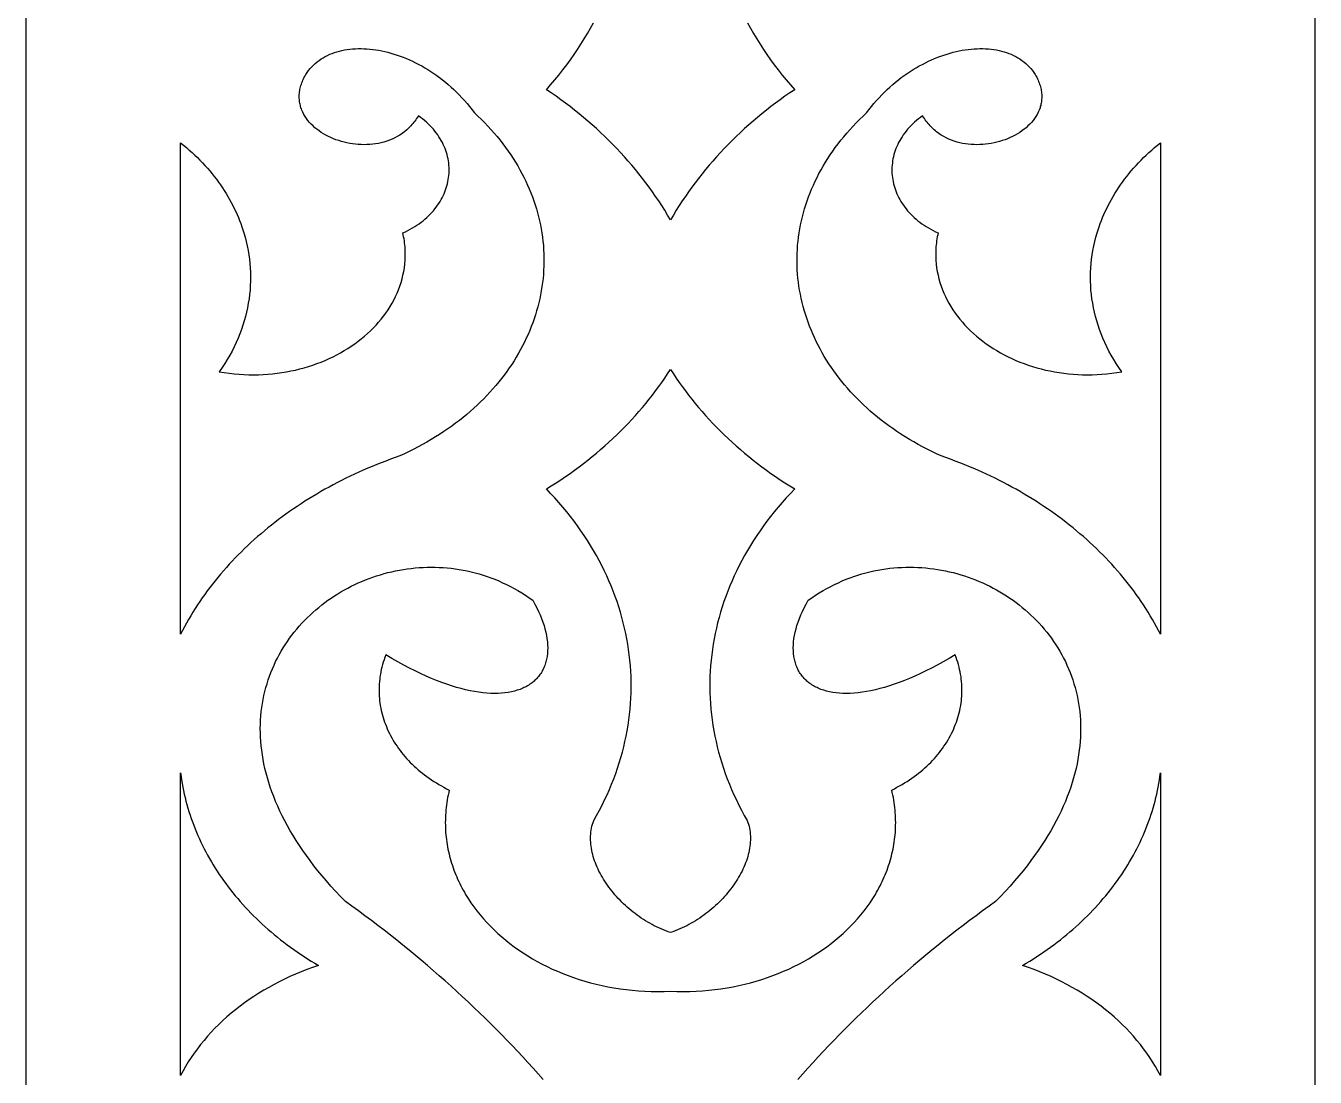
# Model space of a CAD drawing. Extents: x 2404 to 3052, y -2673 to -933.
# Drawn here: x 2801.7 to 3051.7, y -1988.5 to -1784.7 of the extents above; entities that cross this region are included whole.
import ezdxf

# ---------------------------------------------------------------- set-up
doc = ezdxf.new("R2010")
doc.units = 0
doc.layers.add('LAYER_1', color=18, linetype='CONTINUOUS')

msp = doc.modelspace()

# ---------------------------------------------------------------- linework, layer by layer
at = {"layer": 'LAYER_1'}
for points in [[(2801.7, -2653.09), (3051.7, -2653.09), (3051.7, -953.09), (2801.7, -953.09)], [(2855.99, -1794.1), (2856.26, -1793.7), (2856.54, -1793.32), (2856.83, -1792.95), (2857.14, -1792.6), (2857.47, -1792.26), (2857.82, -1791.95), (2858.18, -1791.65), (2858.55, -1791.36), (2858.94, -1791.09), (2859.34, -1790.84), (2859.75, -1790.61), (2860.18, -1790.39), (2860.62, -1790.19), (2861.07, -1790.01), (2861.54, -1789.84), (2862.01, -1789.69), (2862.49, -1789.56), (2862.99, -1789.44), (2863.49, -1789.34), (2864.01, -1789.26), (2864.53, -1789.19), (2865.06, -1789.14), (2865.59, -1789.1), (2866.14, -1789.08), (2866.69, -1789.08), (2867.25, -1789.1), (2867.81, -1789.13), (2868.38, -1789.17), (2868.96, -1789.24), (2869.54, -1789.32), (2870.12, -1789.41), (2870.71, -1789.53), (2871.3, -1789.65), (2871.89, -1789.8), (2872.48, -1789.96), (2873.08, -1790.14), (2873.68, -1790.33), (2874.28, -1790.54), (2874.88, -1790.76), (2875.48, -1791), (2876.08, -1791.26), (2876.67, -1791.53), (2877.27, -1791.82), (2877.87, -1792.13), (2878.46, -1792.45), (2879.05, -1792.79), (2879.63, -1793.14), (2880.22, -1793.51), (2880.8, -1793.89), (2881.37, -1794.29), (2881.94, -1794.71), (2882.5, -1795.14), (2883.06, -1795.59), (2883.61, -1796.05), (2884.16, -1796.53), (2884.7, -1797.03), (2885.23, -1797.54), (2885.75, -1798.06), (2886.26, -1798.61), (2886.77, -1799.16), (2887.26, -1799.74), (2887.75, -1800.33), (2888.22, -1800.93), (2888.68, -1801.55), (2889.37, -1802.18), (2890.03, -1802.83), (2890.68, -1803.48), (2891.31, -1804.13), (2891.92, -1804.8), (2892.51, -1805.47), (2893.09, -1806.15), (2893.65, -1806.84), (2894.19, -1807.53), (2894.72, -1808.23), (2895.22, -1808.94), (2895.71, -1809.65), (2896.18, -1810.37), (2896.64, -1811.09), (2897.07, -1811.82), (2897.49, -1812.55), (2897.89, -1813.29), (2898.27, -1814.03), (2898.64, -1814.78), (2898.99, -1815.53), (2899.32, -1816.29), (2899.63, -1817.05), (2899.92, -1817.81), (2900.19, -1818.58), (2900.45, -1819.35), (2900.69, -1820.12), (2900.91, -1820.9), (2901.12, -1821.68), (2901.3, -1822.46), (2901.47, -1823.25), (2901.62, -1824.03), (2901.75, -1824.82), (2901.87, -1825.63), (2901.96, -1826.43), (2902.04, -1827.24), (2902.1, -1828.04), (2902.14, -1828.85), (2902.16, -1829.65), (2902.16, -1830.45), (2902.14, -1831.25), (2902.1, -1832.05), (2902.05, -1832.85), (2901.98, -1833.65), (2901.89, -1834.44), (2901.78, -1835.23), (2901.65, -1836.02), (2901.5, -1836.81), (2901.34, -1837.59), (2901.16, -1838.37), (2900.96, -1839.15), (2900.74, -1839.92), (2900.51, -1840.69), (2900.26, -1841.46), (2899.99, -1842.22), (2899.7, -1842.98), (2899.4, -1843.73), (2899.08, -1844.48), (2898.74, -1845.23), (2898.38, -1845.96), (2898.01, -1846.7), (2897.62, -1847.43), (2897.22, -1848.15), (2896.8, -1848.87), (2896.36, -1849.58), (2895.9, -1850.29), (2895.43, -1850.99), (2894.95, -1851.68), (2894.44, -1852.36), (2893.92, -1853.04), (2893.39, -1853.71), (2892.84, -1854.38), (2892.27, -1855.04), (2891.69, -1855.69), (2891.09, -1856.33), (2890.48, -1856.96), (2889.85, -1857.59), (2889.2, -1858.2), (2888.55, -1858.81), (2887.87, -1859.41), (2887.18, -1860), (2886.48, -1860.58), (2885.76, -1861.15), (2885.02, -1861.72), (2884.28, -1862.27), (2883.51, -1862.81), (2882.74, -1863.34), (2881.94, -1863.86), (2881.14, -1864.37), (2880.32, -1864.87), (2879.48, -1865.36), (2878.64, -1865.84), (2877.77, -1866.31), (2876.9, -1866.76), (2876.01, -1867.21), (2875.1, -1867.64), (2874.19, -1868.06), (2873.28, -1868.37), (2872.38, -1868.7), (2871.49, -1869.03), (2870.61, -1869.37), (2869.73, -1869.72), (2868.85, -1870.08), (2867.99, -1870.44), (2867.13, -1870.81), (2866.27, -1871.19), (2865.43, -1871.58), (2864.59, -1871.98), (2863.75, -1872.38), (2862.93, -1872.8), (2862.11, -1873.22), (2861.3, -1873.64), (2860.49, -1874.08), (2859.69, -1874.52), (2858.9, -1874.97), (2858.12, -1875.43), (2857.34, -1875.89), (2856.57, -1876.36), (2855.81, -1876.84), (2855.06, -1877.33), (2854.31, -1877.82), (2853.58, -1878.32), (2852.85, -1878.83), (2852.13, -1879.34), (2851.41, -1879.86), (2850.71, -1880.39), (2850.01, -1880.92), (2849.32, -1881.46), (2848.64, -1882.01), (2847.97, -1882.57), (2847.3, -1883.12), (2846.65, -1883.69), (2846, -1884.26), (2845.36, -1884.84), (2844.73, -1885.43), (2844.11, -1886.02), (2843.5, -1886.62), (2842.9, -1887.22), (2842.3, -1887.83), (2841.72, -1888.44), (2841.14, -1889.06), (2840.58, -1889.69), (2840.02, -1890.32), (2839.47, -1890.96), (2838.94, -1891.6), (2838.41, -1892.25), (2837.89, -1892.91), (2837.38, -1893.57), (2836.88, -1894.23), (2836.4, -1894.9), (2835.92, -1895.58), (2835.45, -1896.26), (2834.99, -1896.94), (2834.54, -1897.63), (2834.1, -1898.33), (2833.68, -1899.03), (2833.26, -1899.73), (2832.85, -1900.44), (2832.46, -1901.16), (2832.07, -1901.88), (2831.7, -1902.6), (2831.7, -1824.82), (2831.7, -1807.32), (2832.27, -1807.79), (2832.84, -1808.26), (2833.39, -1808.74), (2833.93, -1809.23), (2834.45, -1809.72), (2834.97, -1810.22), (2835.47, -1810.73), (2835.96, -1811.24), (2836.44, -1811.75), (2836.9, -1812.27), (2837.36, -1812.8), (2837.8, -1813.33), (2838.22, -1813.87), (2838.64, -1814.41), (2839.04, -1814.96), (2839.44, -1815.51), (2839.81, -1816.06), (2840.18, -1816.62), (2840.53, -1817.18), (2840.88, -1817.75), (2841.2, -1818.32), (2841.52, -1818.9), (2841.82, -1819.48), (2842.11, -1820.06), (2842.39, -1820.64), (2842.66, -1821.23), (2842.91, -1821.82), (2843.15, -1822.42), (2843.38, -1823.01), (2843.59, -1823.61), (2843.79, -1824.22), (2843.98, -1824.82), (2844.22, -1825.66), (2844.44, -1826.5), (2844.63, -1827.34), (2844.79, -1828.19), (2844.93, -1829.04), (2845.05, -1829.89), (2845.14, -1830.74), (2845.21, -1831.6), (2845.25, -1832.45), (2845.27, -1833.31), (2845.26, -1834.17), (2845.23, -1835.03), (2845.17, -1835.89), (2845.08, -1836.75), (2844.98, -1837.6), (2844.84, -1838.46), (2844.68, -1839.31), (2844.5, -1840.17), (2844.29, -1841.02), (2844.05, -1841.87), (2843.79, -1842.71), (2843.5, -1843.56), (2843.19, -1844.39), (2842.85, -1845.23), (2842.49, -1846.06), (2842.09, -1846.89), (2841.68, -1847.71), (2841.23, -1848.52), (2840.77, -1849.33), (2840.27, -1850.13), (2839.75, -1850.93), (2839.2, -1851.72), (2840.16, -1851.88), (2841.13, -1852.02), (2842.08, -1852.13), (2843.04, -1852.21), (2843.99, -1852.27), (2844.93, -1852.3), (2845.87, -1852.32), (2846.8, -1852.3), (2847.72, -1852.27), (2848.64, -1852.21), (2849.55, -1852.13), (2850.46, -1852.02), (2851.35, -1851.9), (2852.24, -1851.75), (2853.11, -1851.58), (2853.98, -1851.39), (2854.83, -1851.18), (2855.68, -1850.96), (2856.51, -1850.71), (2857.34, -1850.44), (2858.15, -1850.15), (2858.94, -1849.84), (2859.73, -1849.52), (2860.5, -1849.18), (2861.26, -1848.82), (2862, -1848.44), (2862.72, -1848.05), (2863.44, -1847.63), (2864.13, -1847.21), (2864.81, -1846.76), (2865.47, -1846.31), (2866.12, -1845.83), (2866.75, -1845.35), (2867.36, -1844.84), (2867.95, -1844.33), (2868.52, -1843.8), (2869.07, -1843.25), (2869.6, -1842.7), (2870.11, -1842.13), (2870.6, -1841.54), (2871.07, -1840.95), (2871.52, -1840.35), (2871.94, -1839.73), (2872.34, -1839.1), (2872.72, -1838.46), (2873.07, -1837.82), (2873.4, -1837.16), (2873.7, -1836.49), (2873.98, -1835.82), (2874.24, -1835.13), (2874.46, -1834.44), (2874.66, -1833.74), (2874.83, -1833.03), (2874.98, -1832.31), (2875.1, -1831.59), (2875.19, -1830.86), (2875.25, -1830.12), (2875.26, -1829.75), (2875.27, -1829.38), (2875.28, -1829.01), (2875.27, -1828.63), (2875.26, -1828.26), (2875.24, -1827.88), (2875.22, -1827.5), (2875.18, -1827.12), (2875.14, -1826.74), (2875.09, -1826.36), (2875.03, -1825.98), (2874.96, -1825.59), (2874.89, -1825.21), (2874.81, -1824.82), (2875.3, -1824.59), (2875.77, -1824.36), (2876.23, -1824.11), (2876.68, -1823.85), (2877.11, -1823.59), (2877.54, -1823.31), (2877.94, -1823.03), (2878.34, -1822.74), (2878.72, -1822.44), (2879.09, -1822.14), (2879.44, -1821.82), (2879.78, -1821.5), (2880.11, -1821.18), (2880.42, -1820.84), (2880.72, -1820.51), (2881, -1820.16), (2881.28, -1819.81), (2881.53, -1819.46), (2881.78, -1819.09), (2882.01, -1818.73), (2882.22, -1818.36), (2882.43, -1817.99), (2882.61, -1817.61), (2882.79, -1817.23), (2882.95, -1816.84), (2883.09, -1816.45), (2883.22, -1816.06), (2883.34, -1815.67), (2883.44, -1815.27), (2883.53, -1814.87), (2883.61, -1814.48), (2883.67, -1814.07), (2883.71, -1813.67), (2883.75, -1813.27), (2883.76, -1812.87), (2883.77, -1812.46), (2883.75, -1812.06), (2883.73, -1811.65), (2883.69, -1811.25), (2883.63, -1810.85), (2883.56, -1810.44), (2883.47, -1810.04), (2883.37, -1809.64), (2883.26, -1809.25), (2883.13, -1808.85), (2882.99, -1808.46), (2882.83, -1808.07), (2882.65, -1807.68), (2882.46, -1807.3), (2882.26, -1806.92), (2882.04, -1806.54), (2881.81, -1806.17), (2881.56, -1805.8), (2881.29, -1805.44), (2881.01, -1805.08), (2880.72, -1804.72), (2880.41, -1804.37), (2880.08, -1804.03), (2879.74, -1803.69), (2879.38, -1803.36), (2879.01, -1803.04), (2878.63, -1802.72), (2878.22, -1802.41), (2877.81, -1802.11), (2877.65, -1802.37), (2877.48, -1802.63), (2877.31, -1802.89), (2877.13, -1803.13), (2876.95, -1803.37), (2876.76, -1803.6), (2876.57, -1803.82), (2876.38, -1804.04), (2876.18, -1804.25), (2875.97, -1804.46), (2875.76, -1804.65), (2875.55, -1804.84), (2875.11, -1805.21), (2874.66, -1805.54), (2874.19, -1805.85), (2873.71, -1806.14), (2873.22, -1806.4), (2872.71, -1806.63), (2872.2, -1806.84), (2871.68, -1807.03), (2871.14, -1807.19), (2870.61, -1807.33), (2870.06, -1807.45), (2869.51, -1807.55), (2868.96, -1807.62), (2868.4, -1807.67), (2867.84, -1807.7), (2867.28, -1807.71), (2866.72, -1807.7), (2866.16, -1807.67), (2865.61, -1807.62), (2865.05, -1807.55), (2864.5, -1807.46), (2863.96, -1807.35), (2863.42, -1807.22), (2862.88, -1807.08), (2862.36, -1806.92), (2861.84, -1806.74), (2861.34, -1806.54), (2860.84, -1806.33), (2860.36, -1806.1), (2859.89, -1805.86), (2859.43, -1805.6), (2858.99, -1805.32), (2858.56, -1805.03), (2858.15, -1804.73), (2857.76, -1804.41), (2857.39, -1804.08), (2857.04, -1803.74), (2856.71, -1803.38), (2856.4, -1803.01), (2856.11, -1802.63), (2855.85, -1802.23), (2855.61, -1801.83), (2855.4, -1801.41), (2855.21, -1800.99), (2855.13, -1800.77), (2855.05, -1800.55), (2854.99, -1800.33), (2854.93, -1800.1), (2854.87, -1799.88), (2854.83, -1799.65), (2854.79, -1799.41), (2854.76, -1799.18), (2854.74, -1798.94), (2854.72, -1798.71), (2854.72, -1798.47), (2854.72, -1798.22), (2854.73, -1797.98), (2854.75, -1797.73), (2854.78, -1797.49), (2854.81, -1797.23), (2854.86, -1796.98), (2854.92, -1796.73), (2854.98, -1796.47), (2855.05, -1796.22), (2855.14, -1795.96), (2855.23, -1795.7), (2855.33, -1795.43), (2855.44, -1795.17), (2855.57, -1794.91), (2855.7, -1794.64), (2855.84, -1794.37)], [(2964.71, -1801.55), (2965.17, -1800.93), (2965.64, -1800.33), (2966.13, -1799.74), (2966.62, -1799.16), (2967.13, -1798.61), (2967.64, -1798.06), (2968.16, -1797.54), (2968.69, -1797.03), (2969.23, -1796.53), (2969.78, -1796.05), (2970.33, -1795.59), (2970.89, -1795.14), (2971.45, -1794.71), (2972.02, -1794.29), (2972.59, -1793.89), (2973.17, -1793.51), (2973.76, -1793.14), (2974.34, -1792.79), (2974.93, -1792.45), (2975.53, -1792.13), (2976.12, -1791.82), (2976.72, -1791.53), (2977.32, -1791.26), (2977.91, -1791), (2978.51, -1790.76), (2979.11, -1790.54), (2979.71, -1790.33), (2980.31, -1790.14), (2980.91, -1789.96), (2981.5, -1789.8), (2982.09, -1789.65), (2982.68, -1789.53), (2983.27, -1789.41), (2983.85, -1789.32), (2984.43, -1789.24), (2985.01, -1789.17), (2985.58, -1789.13), (2986.14, -1789.1), (2986.7, -1789.08), (2987.25, -1789.08), (2987.8, -1789.1), (2988.33, -1789.14), (2988.86, -1789.19), (2989.38, -1789.26), (2989.9, -1789.34), (2990.4, -1789.44), (2990.9, -1789.56), (2991.38, -1789.69), (2991.85, -1789.84), (2992.32, -1790.01), (2992.77, -1790.19), (2993.21, -1790.39), (2993.64, -1790.61), (2994.05, -1790.84), (2994.45, -1791.09), (2994.84, -1791.36), (2995.21, -1791.65), (2995.57, -1791.95), (2995.92, -1792.26), (2996.25, -1792.6), (2996.56, -1792.95), (2996.86, -1793.32), (2997.13, -1793.7), (2997.4, -1794.1), (2997.55, -1794.37), (2997.69, -1794.64), (2997.82, -1794.91), (2997.95, -1795.17), (2998.06, -1795.43), (2998.16, -1795.7), (2998.25, -1795.96), (2998.34, -1796.22), (2998.41, -1796.47), (2998.48, -1796.73), (2998.53, -1796.98), (2998.58, -1797.23), (2998.61, -1797.49), (2998.64, -1797.73), (2998.66, -1797.98), (2998.67, -1798.22), (2998.67, -1798.47), (2998.67, -1798.71), (2998.65, -1798.94), (2998.63, -1799.18), (2998.6, -1799.41), (2998.56, -1799.65), (2998.52, -1799.88), (2998.47, -1800.1), (2998.4, -1800.33), (2998.34, -1800.55), (2998.18, -1800.99), (2997.99, -1801.41), (2997.78, -1801.83), (2997.54, -1802.23), (2997.28, -1802.63), (2996.99, -1803.01), (2996.68, -1803.38), (2996.35, -1803.74), (2996, -1804.08), (2995.63, -1804.41), (2995.24, -1804.73), (2994.83, -1805.03), (2994.4, -1805.32), (2993.96, -1805.6), (2993.5, -1805.86), (2993.03, -1806.1), (2992.55, -1806.33), (2992.05, -1806.54), (2991.55, -1806.74), (2991.03, -1806.92), (2990.51, -1807.08), (2989.97, -1807.22), (2989.43, -1807.35), (2988.89, -1807.46), (2988.34, -1807.55), (2987.78, -1807.62), (2987.23, -1807.67), (2986.67, -1807.7), (2986.11, -1807.71), (2985.55, -1807.7), (2984.99, -1807.67), (2984.43, -1807.62), (2983.88, -1807.55), (2983.33, -1807.45), (2982.78, -1807.33), (2982.25, -1807.19), (2981.72, -1807.03), (2981.19, -1806.84), (2980.68, -1806.63), (2980.17, -1806.4), (2979.68, -1806.14), (2979.2, -1805.85), (2978.73, -1805.54), (2978.28, -1805.21), (2978.06, -1805.03), (2977.84, -1804.84), (2977.63, -1804.65), (2977.42, -1804.46), (2977.21, -1804.25), (2977.01, -1804.04), (2976.82, -1803.82), (2976.63, -1803.6), (2976.44, -1803.37), (2976.26, -1803.13), (2976.08, -1802.89), (2975.91, -1802.63), (2975.74, -1802.37), (2975.58, -1802.11), (2975.17, -1802.41), (2974.76, -1802.72), (2974.38, -1803.04), (2974.01, -1803.36), (2973.65, -1803.69), (2973.31, -1804.03), (2972.98, -1804.37), (2972.67, -1804.72), (2972.38, -1805.08), (2972.1, -1805.44), (2971.83, -1805.8), (2971.59, -1806.17), (2971.35, -1806.54), (2971.13, -1806.92), (2970.93, -1807.3), (2970.74, -1807.68), (2970.56, -1808.07), (2970.41, -1808.46), (2970.26, -1808.85), (2970.13, -1809.25), (2970.02, -1809.64), (2969.92, -1810.04), (2969.83, -1810.44), (2969.76, -1810.85), (2969.71, -1811.25), (2969.66, -1811.65), (2969.64, -1812.06), (2969.63, -1812.46), (2969.63, -1812.87), (2969.64, -1813.27), (2969.68, -1813.67), (2969.72, -1814.07), (2969.78, -1814.48), (2969.86, -1814.87), (2969.95, -1815.27), (2970.05, -1815.67), (2970.17, -1816.06), (2970.3, -1816.45), (2970.44, -1816.84), (2970.6, -1817.23), (2970.78, -1817.61), (2970.96, -1817.99), (2971.17, -1818.36), (2971.38, -1818.73), (2971.61, -1819.09), (2971.86, -1819.46), (2972.11, -1819.81), (2972.39, -1820.16), (2972.67, -1820.51), (2972.97, -1820.84), (2973.28, -1821.18), (2973.61, -1821.5), (2973.95, -1821.82), (2974.3, -1822.14), (2974.67, -1822.44), (2975.05, -1822.74), (2975.45, -1823.03), (2975.85, -1823.31), (2976.28, -1823.59), (2976.71, -1823.85), (2977.16, -1824.11), (2977.62, -1824.36), (2978.09, -1824.59), (2978.58, -1824.82), (2978.5, -1825.21), (2978.43, -1825.59), (2978.36, -1825.98), (2978.3, -1826.36), (2978.25, -1826.74), (2978.21, -1827.12), (2978.17, -1827.5), (2978.15, -1827.88), (2978.13, -1828.26), (2978.12, -1828.63), (2978.11, -1829.01), (2978.12, -1829.38), (2978.15, -1830.12), (2978.2, -1830.86), (2978.29, -1831.59), (2978.41, -1832.31), (2978.56, -1833.03), (2978.73, -1833.74), (2978.93, -1834.44), (2979.16, -1835.13), (2979.41, -1835.82), (2979.69, -1836.49), (2979.99, -1837.16), (2980.32, -1837.82), (2980.67, -1838.46), (2981.05, -1839.1), (2981.45, -1839.73), (2981.87, -1840.35), (2982.32, -1840.95), (2982.79, -1841.54), (2983.28, -1842.13), (2983.79, -1842.7), (2984.32, -1843.25), (2984.87, -1843.8), (2985.44, -1844.33), (2986.03, -1844.84), (2986.64, -1845.35), (2987.27, -1845.83), (2987.92, -1846.31), (2988.58, -1846.76), (2989.26, -1847.21), (2989.95, -1847.63), (2990.67, -1848.05), (2991.39, -1848.44), (2992.14, -1848.82), (2992.89, -1849.18), (2993.66, -1849.52), (2994.45, -1849.84), (2995.24, -1850.15), (2996.05, -1850.44), (2996.88, -1850.71), (2997.71, -1850.96), (2998.56, -1851.18), (2999.41, -1851.39), (3000.28, -1851.58), (3001.15, -1851.75), (3002.04, -1851.9), (3002.93, -1852.02), (3003.84, -1852.13), (3004.75, -1852.21), (3005.67, -1852.27), (3006.59, -1852.3), (3007.52, -1852.32), (3008.46, -1852.3), (3009.4, -1852.27), (3010.35, -1852.21), (3011.31, -1852.13), (3012.26, -1852.02), (3013.23, -1851.88), (3014.19, -1851.72), (3013.64, -1850.93), (3013.12, -1850.13), (3012.62, -1849.33), (3012.16, -1848.52), (3011.71, -1847.71), (3011.3, -1846.89), (3010.9, -1846.06), (3010.54, -1845.23), (3010.2, -1844.39), (3009.89, -1843.56), (3009.6, -1842.71), (3009.34, -1841.87), (3009.1, -1841.02), (3008.89, -1840.17), (3008.71, -1839.31), (3008.55, -1838.46), (3008.41, -1837.6), (3008.31, -1836.75), (3008.22, -1835.89), (3008.16, -1835.03), (3008.13, -1834.17), (3008.12, -1833.31), (3008.14, -1832.45), (3008.18, -1831.6), (3008.25, -1830.74), (3008.34, -1829.89), (3008.46, -1829.04), (3008.6, -1828.19), (3008.76, -1827.34), (3008.95, -1826.5), (3009.17, -1825.66), (3009.41, -1824.82), (3009.6, -1824.22), (3009.8, -1823.61), (3010.01, -1823.01), (3010.24, -1822.42), (3010.48, -1821.82), (3010.73, -1821.23), (3011, -1820.64), (3011.28, -1820.06), (3011.57, -1819.48), (3011.87, -1818.9), (3012.19, -1818.32), (3012.52, -1817.75), (3012.86, -1817.18), (3013.21, -1816.62), (3013.58, -1816.06), (3013.96, -1815.51), (3014.35, -1814.96), (3014.75, -1814.41), (3015.17, -1813.87), (3015.59, -1813.33), (3016.04, -1812.8), (3016.49, -1812.27), (3016.95, -1811.75), (3017.43, -1811.24), (3017.92, -1810.73), (3018.42, -1810.22), (3018.94, -1809.72), (3019.46, -1809.23), (3020, -1808.74), (3020.55, -1808.26), (3021.12, -1807.79), (3021.69, -1807.32), (3021.69, -1824.82), (3021.69, -1902.6), (3021.32, -1901.88), (3020.93, -1901.16), (3020.54, -1900.44), (3020.13, -1899.73), (3019.71, -1899.03), (3019.29, -1898.33), (3018.85, -1897.63), (3018.4, -1896.94), (3017.94, -1896.26), (3017.47, -1895.58), (3017, -1894.9), (3016.51, -1894.23), (3016.01, -1893.57), (3015.5, -1892.91), (3014.98, -1892.25), (3014.45, -1891.6), (3013.92, -1890.96), (3013.37, -1890.32), (3012.81, -1889.69), (3012.25, -1889.06), (3011.67, -1888.44), (3011.09, -1887.83), (3010.49, -1887.22), (3009.89, -1886.62), (3009.28, -1886.02), (3008.66, -1885.43), (3008.03, -1884.84), (3007.39, -1884.26), (3006.75, -1883.69), (3006.09, -1883.12), (3005.43, -1882.57), (3004.75, -1882.01), (3004.07, -1881.46), (3003.38, -1880.92), (3002.68, -1880.39), (3001.98, -1879.86), (3001.27, -1879.34), (3000.54, -1878.83), (2999.81, -1878.32), (2999.08, -1877.82), (2998.33, -1877.33), (2997.58, -1876.84), (2996.82, -1876.36), (2996.05, -1875.89), (2995.27, -1875.43), (2994.49, -1874.97), (2993.7, -1874.52), (2992.9, -1874.08), (2992.09, -1873.64), (2991.28, -1873.22), (2990.46, -1872.8), (2989.64, -1872.38), (2988.8, -1871.98), (2987.96, -1871.58), (2987.12, -1871.19), (2986.26, -1870.81), (2985.4, -1870.44), (2984.54, -1870.08), (2983.66, -1869.72), (2982.78, -1869.37), (2981.9, -1869.03), (2981.01, -1868.7), (2980.11, -1868.37), (2979.2, -1868.06), (2978.28, -1867.63), (2977.36, -1867.2), (2976.46, -1866.75), (2975.58, -1866.29), (2974.71, -1865.82), (2973.85, -1865.34), (2973.01, -1864.84), (2972.19, -1864.34), (2971.38, -1863.82), (2970.58, -1863.29), (2969.8, -1862.76), (2969.03, -1862.21), (2968.28, -1861.66), (2967.54, -1861.09), (2966.82, -1860.51), (2966.12, -1859.93), (2965.43, -1859.34), (2964.75, -1858.73), (2964.09, -1858.12), (2963.45, -1857.5), (2962.82, -1856.87), (2962.21, -1856.24), (2961.61, -1855.59), (2961.03, -1854.94), (2960.46, -1854.28), (2959.91, -1853.61), (2959.38, -1852.94), (2958.86, -1852.26), (2958.36, -1851.57), (2957.88, -1850.88), (2957.41, -1850.18), (2956.96, -1849.47), (2956.52, -1848.76), (2956.11, -1848.04), (2955.7, -1847.31), (2955.32, -1846.59), (2954.95, -1845.85), (2954.6, -1845.11), (2954.26, -1844.37), (2953.95, -1843.62), (2953.65, -1842.87), (2953.36, -1842.11), (2953.1, -1841.35), (2952.85, -1840.58), (2952.62, -1839.82), (2952.41, -1839.05), (2952.21, -1838.27), (2952.03, -1837.49), (2951.87, -1836.71), (2951.73, -1835.93), (2951.6, -1835.15), (2951.5, -1834.36), (2951.41, -1833.57), (2951.34, -1832.78), (2951.28, -1831.99), (2951.25, -1831.19), (2951.23, -1830.4), (2951.23, -1829.6), (2951.26, -1828.81), (2951.29, -1828.01), (2951.35, -1827.21), (2951.43, -1826.42), (2951.52, -1825.62), (2951.64, -1824.82), (2951.77, -1824.04), (2951.92, -1823.25), (2952.08, -1822.47), (2952.27, -1821.69), (2952.47, -1820.92), (2952.69, -1820.14), (2952.93, -1819.37), (2953.18, -1818.6), (2953.46, -1817.83), (2953.75, -1817.07), (2954.06, -1816.31), (2954.39, -1815.56), (2954.73, -1814.81), (2955.1, -1814.06), (2955.48, -1813.32), (2955.88, -1812.58), (2956.3, -1811.84), (2956.73, -1811.12), (2957.19, -1810.39), (2957.66, -1809.67), (2958.15, -1808.96), (2958.65, -1808.26), (2959.18, -1807.55), (2959.72, -1806.86), (2960.28, -1806.17), (2960.86, -1805.49), (2961.46, -1804.81), (2962.07, -1804.15), (2962.7, -1803.49), (2963.35, -1802.83), (2964.02, -1802.19)], [(2926.7, -1851.26), (2927.25, -1852.11), (2927.81, -1852.95), (2928.39, -1853.79), (2928.98, -1854.61), (2929.59, -1855.44), (2930.21, -1856.25), (2930.84, -1857.06), (2931.49, -1857.86), (2932.15, -1858.65), (2932.82, -1859.43), (2933.5, -1860.21), (2934.2, -1860.98), (2934.91, -1861.73), (2935.63, -1862.49), (2936.37, -1863.23), (2937.12, -1863.96), (2937.88, -1864.69), (2938.65, -1865.4), (2939.44, -1866.11), (2940.24, -1866.81), (2941.05, -1867.5), (2941.87, -1868.18), (2942.71, -1868.85), (2943.55, -1869.51), (2944.41, -1870.16), (2945.28, -1870.81), (2946.17, -1871.44), (2947.06, -1872.06), (2947.97, -1872.67), (2948.89, -1873.27), (2949.82, -1873.86), (2950.77, -1874.44), (2949.93, -1875.31), (2949.12, -1876.19), (2948.34, -1877.07), (2947.57, -1877.97), (2946.82, -1878.87), (2946.1, -1879.78), (2945.39, -1880.7), (2944.71, -1881.62), (2944.05, -1882.56), (2943.41, -1883.5), (2942.79, -1884.45), (2942.19, -1885.4), (2941.62, -1886.36), (2941.07, -1887.33), (2940.53, -1888.3), (2940.02, -1889.28), (2939.53, -1890.27), (2939.07, -1891.26), (2938.62, -1892.25), (2938.2, -1893.26), (2937.8, -1894.26), (2937.42, -1895.27), (2937.06, -1896.29), (2936.72, -1897.3), (2936.41, -1898.33), (2936.12, -1899.35), (2935.84, -1900.38), (2935.6, -1901.41), (2935.37, -1902.45), (2935.16, -1903.49), (2934.98, -1904.53), (2934.82, -1905.57), (2934.68, -1906.62), (2934.57, -1907.66), (2934.47, -1908.71), (2934.4, -1909.76), (2934.35, -1910.81), (2934.33, -1911.86), (2934.32, -1912.91), (2934.34, -1913.96), (2934.38, -1915.02), (2934.44, -1916.07), (2934.53, -1917.12), (2934.64, -1918.17), (2934.77, -1919.22), (2934.92, -1920.27), (2935.1, -1921.32), (2935.3, -1922.37), (2935.52, -1923.41), (2935.76, -1924.46), (2936.03, -1925.5), (2936.32, -1926.54), (2936.63, -1927.57), (2936.96, -1928.6), (2937.32, -1929.63), (2937.7, -1930.66), (2938.11, -1931.69), (2938.53, -1932.7), (2938.98, -1933.72), (2939.46, -1934.73), (2939.95, -1935.74), (2940.47, -1936.74), (2941.01, -1937.74), (2941.58, -1938.73), (2941.71, -1939.09), (2941.82, -1939.46), (2941.92, -1939.84), (2942.01, -1940.21), (2942.07, -1940.59), (2942.13, -1940.97), (2942.16, -1941.36), (2942.19, -1941.75), (2942.2, -1942.14), (2942.19, -1942.53), (2942.17, -1942.93), (2942.14, -1943.32), (2942.09, -1943.72), (2942.03, -1944.12), (2941.96, -1944.52), (2941.88, -1944.93), (2941.78, -1945.33), (2941.67, -1945.73), (2941.54, -1946.13), (2941.41, -1946.54), (2941.26, -1946.94), (2941.1, -1947.34), (2940.93, -1947.74), (2940.75, -1948.14), (2940.56, -1948.54), (2940.35, -1948.93), (2940.14, -1949.33), (2939.91, -1949.72), (2939.68, -1950.11), (2939.43, -1950.5), (2939.18, -1950.88), (2938.92, -1951.27), (2938.64, -1951.65), (2938.36, -1952.02), (2938.07, -1952.39), (2937.77, -1952.76), (2937.46, -1953.12), (2937.14, -1953.48), (2936.82, -1953.83), (2936.49, -1954.18), (2936.14, -1954.53), (2935.8, -1954.87), (2935.44, -1955.2), (2935.08, -1955.53), (2934.71, -1955.85), (2934.34, -1956.16), (2933.95, -1956.47), (2933.57, -1956.77), (2933.17, -1957.06), (2932.77, -1957.35), (2932.37, -1957.63), (2931.96, -1957.9), (2931.54, -1958.16), (2931.12, -1958.41), (2930.7, -1958.66), (2930.27, -1958.9), (2929.83, -1959.12), (2929.4, -1959.34), (2928.95, -1959.55), (2928.51, -1959.75), (2928.06, -1959.94), (2927.61, -1960.12), (2927.15, -1960.29), (2926.7, -1960.44), (2926.24, -1960.29), (2925.78, -1960.12), (2925.33, -1959.94), (2924.88, -1959.75), (2924.44, -1959.55), (2924, -1959.34), (2923.56, -1959.12), (2923.12, -1958.9), (2922.69, -1958.66), (2922.27, -1958.41), (2921.85, -1958.16), (2921.43, -1957.9), (2921.02, -1957.63), (2920.62, -1957.35), (2920.22, -1957.06), (2919.82, -1956.77), (2919.44, -1956.47), (2919.05, -1956.16), (2918.68, -1955.85), (2918.31, -1955.53), (2917.95, -1955.2), (2917.59, -1954.87), (2917.25, -1954.53), (2916.91, -1954.18), (2916.57, -1953.83), (2916.25, -1953.48), (2915.93, -1953.12), (2915.62, -1952.76), (2915.32, -1952.39), (2915.03, -1952.02), (2914.75, -1951.65), (2914.48, -1951.27), (2914.21, -1950.88), (2913.96, -1950.5), (2913.71, -1950.11), (2913.48, -1949.72), (2913.25, -1949.33), (2913.04, -1948.93), (2912.83, -1948.54), (2912.64, -1948.14), (2912.46, -1947.74), (2912.29, -1947.34), (2912.13, -1946.94), (2911.98, -1946.54), (2911.85, -1946.13), (2911.72, -1945.73), (2911.61, -1945.33), (2911.51, -1944.93), (2911.43, -1944.52), (2911.36, -1944.12), (2911.3, -1943.72), (2911.25, -1943.32), (2911.22, -1942.93), (2911.2, -1942.53), (2911.19, -1942.14), (2911.2, -1941.75), (2911.23, -1941.36), (2911.26, -1940.97), (2911.32, -1940.59), (2911.38, -1940.21), (2911.47, -1939.84), (2911.57, -1939.46), (2911.68, -1939.09), (2911.81, -1938.73), (2912.38, -1937.74), (2912.92, -1936.74), (2913.44, -1935.74), (2913.93, -1934.73), (2914.41, -1933.72), (2914.86, -1932.7), (2915.28, -1931.69), (2915.69, -1930.66), (2916.07, -1929.63), (2916.43, -1928.6), (2916.76, -1927.57), (2917.07, -1926.54), (2917.36, -1925.5), (2917.63, -1924.46), (2917.87, -1923.41), (2918.09, -1922.37), (2918.29, -1921.32), (2918.47, -1920.27), (2918.62, -1919.22), (2918.75, -1918.17), (2918.86, -1917.12), (2918.95, -1916.07), (2919.01, -1915.02), (2919.05, -1913.96), (2919.07, -1912.91), (2919.06, -1911.86), (2919.04, -1910.81), (2918.99, -1909.76), (2918.92, -1908.71), (2918.82, -1907.66), (2918.71, -1906.62), (2918.57, -1905.57), (2918.41, -1904.53), (2918.23, -1903.49), (2918.02, -1902.45), (2917.79, -1901.41), (2917.55, -1900.38), (2917.28, -1899.35), (2916.98, -1898.33), (2916.67, -1897.3), (2916.33, -1896.29), (2915.97, -1895.27), (2915.59, -1894.26), (2915.19, -1893.26), (2914.77, -1892.25), (2914.32, -1891.26), (2913.86, -1890.27), (2913.37, -1889.28), (2912.86, -1888.3), (2912.32, -1887.33), (2911.77, -1886.36), (2911.2, -1885.4), (2910.6, -1884.45), (2909.98, -1883.5), (2909.34, -1882.56), (2908.68, -1881.62), (2908, -1880.7), (2907.29, -1879.78), (2906.57, -1878.87), (2905.82, -1877.97), (2905.06, -1877.07), (2904.27, -1876.19), (2903.46, -1875.31), (2902.63, -1874.44), (2903.57, -1873.86), (2904.5, -1873.27), (2905.42, -1872.67), (2906.33, -1872.06), (2907.22, -1871.44), (2908.11, -1870.81), (2908.98, -1870.16), (2909.84, -1869.51), (2910.68, -1868.85), (2911.52, -1868.18), (2912.34, -1867.5), (2913.15, -1866.81), (2913.95, -1866.11), (2914.74, -1865.4), (2915.51, -1864.69), (2916.27, -1863.96), (2917.02, -1863.23), (2917.76, -1862.49), (2918.48, -1861.73), (2919.19, -1860.98), (2919.89, -1860.21), (2920.57, -1859.43), (2921.24, -1858.65), (2921.9, -1857.86), (2922.55, -1857.06), (2923.18, -1856.25), (2923.8, -1855.44), (2924.41, -1854.61), (2925, -1853.79), (2925.58, -1852.95), (2926.14, -1852.11)], [(2831.7, -1929.47), (2831.79, -1930.17), (2831.89, -1930.86), (2832.01, -1931.55), (2832.13, -1932.24), (2832.27, -1932.93), (2832.42, -1933.61), (2832.58, -1934.29), (2832.75, -1934.97), (2832.93, -1935.65), (2833.13, -1936.33), (2833.33, -1937), (2833.54, -1937.67), (2833.77, -1938.33), (2834.01, -1939), (2834.25, -1939.66), (2834.51, -1940.32), (2834.78, -1940.97), (2835.06, -1941.62), (2835.35, -1942.27), (2835.65, -1942.92), (2835.96, -1943.56), (2836.28, -1944.2), (2836.61, -1944.83), (2836.95, -1945.46), (2837.31, -1946.09), (2837.67, -1946.71), (2838.04, -1947.33), (2838.42, -1947.95), (2838.82, -1948.56), (2839.22, -1949.17), (2839.63, -1949.77), (2840.05, -1950.37), (2840.48, -1950.97), (2840.92, -1951.56), (2841.38, -1952.14), (2841.84, -1952.72), (2842.31, -1953.3), (2842.79, -1953.87), (2843.28, -1954.44), (2843.77, -1955), (2844.28, -1955.56), (2844.8, -1956.11), (2845.33, -1956.66), (2845.86, -1957.2), (2846.41, -1957.74), (2846.96, -1958.27), (2847.53, -1958.79), (2848.1, -1959.31), (2848.68, -1959.83), (2849.27, -1960.34), (2849.87, -1960.84), (2850.48, -1961.34), (2851.09, -1961.83), (2851.72, -1962.32), (2852.35, -1962.8), (2852.99, -1963.27), (2853.64, -1963.74), (2854.3, -1964.2), (2854.97, -1964.65), (2855.65, -1965.1), (2856.33, -1965.54), (2857.02, -1965.98), (2857.72, -1966.41), (2858.43, -1966.83), (2857.3, -1967.22), (2856.18, -1967.63), (2855.08, -1968.06), (2853.99, -1968.51), (2852.92, -1968.99), (2851.87, -1969.48), (2850.84, -1969.99), (2849.82, -1970.52), (2848.82, -1971.07), (2847.84, -1971.64), (2846.88, -1972.22), (2845.93, -1972.82), (2845.01, -1973.45), (2844.11, -1974.08), (2843.23, -1974.74), (2842.36, -1975.41), (2841.52, -1976.1), (2840.7, -1976.8), (2839.91, -1977.52), (2839.13, -1978.26), (2838.38, -1979.01), (2837.65, -1979.78), (2836.94, -1980.55), (2836.26, -1981.35), (2835.6, -1982.16), (2834.97, -1982.98), (2834.36, -1983.81), (2833.77, -1984.66), (2833.21, -1985.51), (2832.68, -1986.39), (2832.18, -1987.27), (2831.7, -1988.16)], [(3021.69, -1988.16), (3021.21, -1987.27), (3020.71, -1986.39), (3020.18, -1985.51), (3019.62, -1984.66), (3019.03, -1983.81), (3018.42, -1982.98), (3017.79, -1982.16), (3017.13, -1981.35), (3016.45, -1980.55), (3015.74, -1979.78), (3015.01, -1979.01), (3014.26, -1978.26), (3013.48, -1977.52), (3012.69, -1976.8), (3011.87, -1976.1), (3011.03, -1975.41), (3010.17, -1974.74), (3009.28, -1974.08), (3008.38, -1973.45), (3007.46, -1972.82), (3006.51, -1972.22), (3005.55, -1971.64), (3004.57, -1971.07), (3003.57, -1970.52), (3002.55, -1969.99), (3001.52, -1969.48), (3000.47, -1968.99), (2999.4, -1968.51), (2998.31, -1968.06), (2997.21, -1967.63), (2996.09, -1967.22), (2994.96, -1966.83), (2995.67, -1966.41), (2996.37, -1965.98), (2997.06, -1965.54), (2997.74, -1965.1), (2998.42, -1964.65), (2999.09, -1964.2), (2999.75, -1963.74), (3000.4, -1963.27), (3001.04, -1962.8), (3001.67, -1962.32), (3002.3, -1961.83), (3002.92, -1961.34), (3003.52, -1960.84), (3004.12, -1960.34), (3004.71, -1959.83), (3005.29, -1959.31), (3005.87, -1958.79), (3006.43, -1958.27), (3006.98, -1957.74), (3007.53, -1957.2), (3008.06, -1956.66), (3008.59, -1956.11), (3009.11, -1955.56), (3009.62, -1955), (3010.11, -1954.44), (3010.6, -1953.87), (3011.08, -1953.3), (3011.55, -1952.72), (3012.01, -1952.14), (3012.47, -1951.56), (3012.91, -1950.97), (3013.34, -1950.37), (3013.76, -1949.77), (3014.17, -1949.17), (3014.58, -1948.56), (3014.97, -1947.95), (3015.35, -1947.33), (3015.72, -1946.71), (3016.08, -1946.09), (3016.44, -1945.46), (3016.78, -1944.83), (3017.11, -1944.2), (3017.43, -1943.56), (3017.74, -1942.92), (3018.04, -1942.27), (3018.33, -1941.62), (3018.61, -1940.97), (3018.88, -1940.32), (3019.14, -1939.66), (3019.38, -1939), (3019.62, -1938.33), (3019.85, -1937.67), (3020.06, -1937), (3020.26, -1936.33), (3020.46, -1935.65), (3020.64, -1934.97), (3020.81, -1934.29), (3020.97, -1933.61), (3021.12, -1932.93), (3021.26, -1932.24), (3021.38, -1931.55), (3021.5, -1930.86), (3021.6, -1930.17), (3021.69, -1929.47)]]:
    msp.add_lwpolyline(points, close=True, dxfattribs=at)
for points in [[(2941.62, -1784.1), (2942.19, -1785.14), (2942.79, -1786.18), (2943.41, -1787.21), (2944.05, -1788.23), (2944.71, -1789.25), (2945.39, -1790.25), (2946.1, -1791.25), (2946.82, -1792.24), (2947.57, -1793.22), (2948.34, -1794.2), (2949.12, -1795.16), (2949.93, -1796.11), (2950.77, -1797.05), (2949.82, -1797.68), (2948.89, -1798.33), (2947.97, -1798.98), (2947.06, -1799.65), (2946.17, -1800.32), (2945.28, -1801.01), (2944.41, -1801.71), (2943.55, -1802.42), (2942.71, -1803.13), (2941.87, -1803.86), (2941.05, -1804.6), (2940.24, -1805.35), (2939.44, -1806.11), (2938.65, -1806.88), (2937.88, -1807.66), (2937.12, -1808.45), (2936.37, -1809.25), (2935.63, -1810.05), (2934.91, -1810.87), (2934.2, -1811.7), (2933.5, -1812.53), (2932.82, -1813.37), (2932.15, -1814.23), (2931.49, -1815.09), (2930.84, -1815.96), (2930.21, -1816.83), (2929.59, -1817.72), (2928.98, -1818.61), (2928.39, -1819.51), (2927.81, -1820.42), (2927.25, -1821.34), (2926.7, -1822.26), (2926.14, -1821.34), (2925.58, -1820.42), (2925, -1819.51), (2924.41, -1818.61), (2923.8, -1817.72), (2923.18, -1816.83), (2922.55, -1815.96), (2921.9, -1815.09), (2921.24, -1814.23), (2920.57, -1813.37), (2919.89, -1812.53), (2919.19, -1811.7), (2918.48, -1810.87), (2917.76, -1810.05), (2917.02, -1809.25), (2916.27, -1808.45), (2915.51, -1807.66), (2914.74, -1806.88), (2913.95, -1806.11), (2913.15, -1805.35), (2912.34, -1804.6), (2911.52, -1803.86), (2910.68, -1803.13), (2909.84, -1802.42), (2908.98, -1801.71), (2908.11, -1801.01), (2907.22, -1800.32), (2906.33, -1799.65), (2905.42, -1798.98), (2904.5, -1798.33), (2903.57, -1797.68), (2902.63, -1797.05), (2903.46, -1796.11), (2904.27, -1795.16), (2905.06, -1794.2), (2905.82, -1793.22), (2906.57, -1792.24), (2907.29, -1791.25), (2908, -1790.25), (2908.68, -1789.25), (2909.34, -1788.23), (2909.98, -1787.21), (2910.6, -1786.18), (2911.2, -1785.14), (2911.77, -1784.1)], [(2902.01, -1988.95), (2901.03, -1987.84), (2900.05, -1986.73), (2899.05, -1985.64), (2898.05, -1984.54), (2897.03, -1983.45), (2896.01, -1982.37), (2894.98, -1981.29), (2893.93, -1980.22), (2892.88, -1979.15), (2891.82, -1978.09), (2890.75, -1977.04), (2889.67, -1975.99), (2888.58, -1974.95), (2887.49, -1973.91), (2886.38, -1972.88), (2885.26, -1971.85), (2884.14, -1970.83), (2883, -1969.81), (2881.86, -1968.81), (2880.71, -1967.8), (2879.55, -1966.81), (2878.38, -1965.82), (2877.2, -1964.83), (2876.02, -1963.85), (2874.82, -1962.88), (2873.62, -1961.92), (2872.4, -1960.96), (2871.18, -1960.01), (2869.95, -1959.06), (2868.71, -1958.12), (2867.46, -1957.18), (2866.21, -1956.26), (2864.94, -1955.34), (2863.67, -1954.42), (2862.7, -1953.43), (2861.76, -1952.43), (2860.86, -1951.44), (2859.99, -1950.45), (2859.15, -1949.46), (2858.34, -1948.47), (2857.56, -1947.49), (2856.81, -1946.51), (2856.09, -1945.53), (2855.41, -1944.56), (2854.75, -1943.59), (2854.12, -1942.62), (2853.53, -1941.66), (2852.96, -1940.7), (2852.42, -1939.74), (2851.91, -1938.79), (2851.42, -1937.84), (2850.97, -1936.9), (2850.54, -1935.96), (2850.14, -1935.03), (2849.77, -1934.1), (2849.42, -1933.18), (2849.1, -1932.26), (2848.8, -1931.35), (2848.53, -1930.44), (2848.29, -1929.54), (2848.07, -1928.64), (2847.88, -1927.75), (2847.71, -1926.87), (2847.56, -1925.99), (2847.44, -1925.12), (2847.34, -1924.26), (2847.27, -1923.4), (2847.21, -1922.55), (2847.18, -1921.71), (2847.17, -1920.87), (2847.19, -1920.04), (2847.22, -1919.22), (2847.28, -1918.41), (2847.36, -1917.61), (2847.46, -1916.81), (2847.58, -1916.02), (2847.72, -1915.24), (2847.87, -1914.47), (2848.05, -1913.7), (2848.25, -1912.95), (2848.47, -1912.2), (2848.7, -1911.47), (2848.95, -1910.74), (2849.22, -1910.02), (2849.51, -1909.31), (2849.82, -1908.61), (2850.14, -1907.93), (2850.48, -1907.25), (2850.84, -1906.58), (2851.21, -1905.92), (2851.6, -1905.28), (2852, -1904.64), (2852.42, -1904.01), (2852.85, -1903.4), (2853.3, -1902.8), (2853.76, -1902.2), (2854.23, -1901.62), (2854.72, -1901.05), (2855.22, -1900.5), (2855.74, -1899.95), (2856.27, -1899.42), (2856.8, -1898.9), (2857.36, -1898.39), (2857.92, -1897.89), (2858.49, -1897.41), (2859.08, -1896.94), (2859.68, -1896.48), (2860.28, -1896.04), (2860.9, -1895.61), (2861.53, -1895.19), (2862.17, -1894.79), (2862.81, -1894.4), (2863.47, -1894.03), (2864.13, -1893.66), (2864.8, -1893.32), (2865.48, -1892.98), (2866.17, -1892.67), (2866.86, -1892.36), (2867.56, -1892.08), (2868.27, -1891.8), (2868.99, -1891.54), (2869.71, -1891.3), (2870.44, -1891.08), (2871.17, -1890.86), (2871.91, -1890.67), (2872.65, -1890.49), (2873.39, -1890.33), (2874.15, -1890.18), (2874.9, -1890.05), (2875.66, -1889.94), (2876.42, -1889.84), (2877.19, -1889.76), (2877.95, -1889.7), (2878.72, -1889.65), (2879.5, -1889.62), (2880.27, -1889.61), (2881.05, -1889.62), (2881.82, -1889.65), (2882.6, -1889.69), (2883.38, -1889.75), (2884.16, -1889.83), (2884.93, -1889.93), (2885.71, -1890.05), (2886.49, -1890.18), (2887.26, -1890.34), (2888.04, -1890.51), (2888.81, -1890.71), (2889.58, -1890.92), (2890.35, -1891.15), (2891.12, -1891.41), (2891.88, -1891.68), (2892.64, -1891.97), (2893.4, -1892.28), (2894.15, -1892.62), (2894.9, -1892.97), (2895.65, -1893.34), (2896.38, -1893.74), (2897.12, -1894.16), (2897.85, -1894.59), (2898.57, -1895.05), (2899.29, -1895.53), (2900, -1896.04), (2900.4, -1896.76), (2900.77, -1897.48), (2901.11, -1898.18), (2901.42, -1898.88), (2901.7, -1899.57), (2901.95, -1900.25), (2902.17, -1900.92), (2902.36, -1901.57), (2902.52, -1902.22), (2902.65, -1902.85), (2902.75, -1903.47), (2902.82, -1904.08), (2902.87, -1904.68), (2902.89, -1905.26), (2902.87, -1905.83), (2902.83, -1906.38), (2902.77, -1906.92), (2902.67, -1907.44), (2902.61, -1907.69), (2902.55, -1907.95), (2902.48, -1908.19), (2902.4, -1908.43), (2902.31, -1908.67), (2902.22, -1908.91), (2902.12, -1909.14), (2902.02, -1909.36), (2901.91, -1909.58), (2901.79, -1909.8), (2901.66, -1910.01), (2901.53, -1910.22), (2901.39, -1910.42), (2901.25, -1910.62), (2901.09, -1910.81), (2900.94, -1911), (2900.77, -1911.18), (2900.6, -1911.36), (2900.42, -1911.53), (2900.24, -1911.7), (2900.05, -1911.86), (2899.85, -1912.02), (2899.65, -1912.17), (2899.44, -1912.32), (2899.22, -1912.46), (2899, -1912.6), (2898.77, -1912.73), (2898.53, -1912.85), (2898.29, -1912.97), (2898.05, -1913.09), (2897.79, -1913.2), (2897.53, -1913.3), (2897.27, -1913.39), (2896.99, -1913.48), (2896.43, -1913.65), (2895.85, -1913.79), (2895.24, -1913.9), (2894.6, -1913.99), (2893.94, -1914.05), (2893.26, -1914.09), (2892.56, -1914.1), (2891.83, -1914.08), (2891.08, -1914.03), (2890.3, -1913.96), (2889.51, -1913.86), (2888.69, -1913.73), (2887.85, -1913.57), (2886.98, -1913.38), (2886.1, -1913.16), (2885.19, -1912.91), (2884.26, -1912.63), (2883.31, -1912.31), (2882.34, -1911.97), (2881.35, -1911.59), (2880.34, -1911.18), (2879.3, -1910.73), (2878.25, -1910.25), (2877.18, -1909.74), (2876.08, -1909.19), (2874.97, -1908.6), (2873.84, -1907.98), (2872.68, -1907.33), (2871.51, -1906.63), (2871.33, -1907.1), (2871.17, -1907.57), (2871.01, -1908.03), (2870.87, -1908.5), (2870.75, -1908.97), (2870.63, -1909.44), (2870.53, -1909.91), (2870.45, -1910.38), (2870.37, -1910.85), (2870.31, -1911.33), (2870.26, -1911.8), (2870.22, -1912.27), (2870.19, -1912.74), (2870.18, -1913.21), (2870.18, -1913.68), (2870.19, -1914.14), (2870.22, -1914.61), (2870.25, -1915.08), (2870.3, -1915.54), (2870.36, -1916), (2870.43, -1916.46), (2870.51, -1916.92), (2870.61, -1917.38), (2870.72, -1917.84), (2870.83, -1918.29), (2870.96, -1918.74), (2871.11, -1919.19), (2871.26, -1919.64), (2871.42, -1920.08), (2871.6, -1920.52), (2871.79, -1920.96), (2871.98, -1921.4), (2872.19, -1921.83), (2872.41, -1922.26), (2872.64, -1922.68), (2872.89, -1923.1), (2873.14, -1923.52), (2873.4, -1923.93), (2873.68, -1924.34), (2873.96, -1924.75), (2874.26, -1925.15), (2874.56, -1925.54), (2874.88, -1925.93), (2875.21, -1926.32), (2875.54, -1926.7), (2875.89, -1927.08), (2876.25, -1927.45), (2876.62, -1927.81), (2876.99, -1928.17), (2877.38, -1928.53), (2877.78, -1928.88), (2878.18, -1929.22), (2878.6, -1929.56), (2879.03, -1929.89), (2879.46, -1930.21), (2879.91, -1930.53), (2880.37, -1930.84), (2880.83, -1931.14), (2881.31, -1931.44), (2881.79, -1931.73), (2882.28, -1932.01), (2882.78, -1932.29), (2883.29, -1932.56), (2883.81, -1932.82), (2883.7, -1933.31), (2883.59, -1933.8), (2883.49, -1934.29), (2883.41, -1934.77), (2883.33, -1935.26), (2883.26, -1935.75), (2883.2, -1936.23), (2883.15, -1936.72), (2883.11, -1937.2), (2883.08, -1937.69), (2883.05, -1938.17), (2883.04, -1938.65), (2883.03, -1939.13), (2883.04, -1939.6), (2883.05, -1940.08), (2883.07, -1940.56), (2883.1, -1941.03), (2883.14, -1941.5), (2883.19, -1941.97), (2883.24, -1942.44), (2883.31, -1942.91), (2883.38, -1943.37), (2883.46, -1943.84), (2883.55, -1944.3), (2883.64, -1944.76), (2883.75, -1945.21), (2883.86, -1945.67), (2883.98, -1946.12), (2884.11, -1946.57), (2884.25, -1947.02), (2884.4, -1947.47), (2884.55, -1947.91), (2884.71, -1948.36), (2884.88, -1948.8), (2885.06, -1949.23), (2885.24, -1949.67), (2885.43, -1950.1), (2885.63, -1950.53), (2885.84, -1950.96), (2886.05, -1951.38), (2886.27, -1951.8), (2886.5, -1952.22), (2886.73, -1952.64), (2886.97, -1953.05), (2887.22, -1953.46), (2887.48, -1953.87), (2888.01, -1954.67), (2888.57, -1955.47), (2889.16, -1956.24), (2889.77, -1957.01), (2890.41, -1957.76), (2891.08, -1958.5), (2891.77, -1959.22), (2892.48, -1959.93), (2893.22, -1960.62), (2893.98, -1961.29), (2894.77, -1961.95), (2895.57, -1962.59), (2896.4, -1963.21), (2897.25, -1963.82), (2898.13, -1964.4), (2899.02, -1964.97), (2899.93, -1965.52), (2900.86, -1966.05), (2901.82, -1966.56), (2902.79, -1967.05), (2903.78, -1967.52), (2904.78, -1967.96), (2905.81, -1968.39), (2906.85, -1968.79), (2907.91, -1969.17), (2908.98, -1969.53), (2910.07, -1969.86), (2911.18, -1970.18), (2912.29, -1970.46), (2913.43, -1970.72), (2914.57, -1970.96), (2915.74, -1971.17), (2916.91, -1971.35), (2918.09, -1971.51), (2919.29, -1971.64), (2920.5, -1971.75), (2921.72, -1971.82), (2922.95, -1971.87), (2924.19, -1971.89), (2925.44, -1971.88), (2926.7, -1971.84), (2927.95, -1971.88), (2929.2, -1971.89), (2930.44, -1971.87), (2931.67, -1971.82), (2932.89, -1971.75), (2934.1, -1971.64), (2935.3, -1971.51), (2936.48, -1971.35), (2937.66, -1971.17), (2938.82, -1970.96), (2939.96, -1970.72), (2941.1, -1970.46), (2942.22, -1970.18), (2943.32, -1969.86), (2944.41, -1969.53), (2945.48, -1969.17), (2946.54, -1968.79), (2947.58, -1968.39), (2948.61, -1967.96), (2949.61, -1967.52), (2950.6, -1967.05), (2951.57, -1966.56), (2952.53, -1966.05), (2953.46, -1965.52), (2954.37, -1964.97), (2955.27, -1964.4), (2956.14, -1963.82), (2956.99, -1963.21), (2957.82, -1962.59), (2958.62, -1961.95), (2959.41, -1961.29), (2960.17, -1960.62), (2960.91, -1959.93), (2961.62, -1959.22), (2962.31, -1958.5), (2962.98, -1957.76), (2963.62, -1957.01), (2964.23, -1956.24), (2964.82, -1955.47), (2965.38, -1954.67), (2965.91, -1953.87), (2966.17, -1953.46), (2966.42, -1953.05), (2966.66, -1952.64), (2966.89, -1952.22), (2967.12, -1951.8), (2967.34, -1951.38), (2967.56, -1950.96), (2967.76, -1950.53), (2967.96, -1950.1), (2968.15, -1949.67), (2968.34, -1949.23), (2968.51, -1948.8), (2968.68, -1948.36), (2968.84, -1947.91), (2968.99, -1947.47), (2969.14, -1947.02), (2969.28, -1946.57), (2969.41, -1946.12), (2969.53, -1945.67), (2969.64, -1945.21), (2969.75, -1944.76), (2969.84, -1944.3), (2969.93, -1943.84), (2970.01, -1943.37), (2970.09, -1942.91), (2970.15, -1942.44), (2970.2, -1941.97), (2970.25, -1941.5), (2970.29, -1941.03), (2970.32, -1940.56), (2970.34, -1940.08), (2970.35, -1939.6), (2970.36, -1939.13), (2970.35, -1938.65), (2970.34, -1938.17), (2970.31, -1937.69), (2970.28, -1937.2), (2970.24, -1936.72), (2970.19, -1936.23), (2970.13, -1935.75), (2970.06, -1935.26), (2969.98, -1934.77), (2969.9, -1934.29), (2969.8, -1933.8), (2969.69, -1933.31), (2969.58, -1932.82), (2970.1, -1932.56), (2970.61, -1932.29), (2971.11, -1932.01), (2971.6, -1931.73), (2972.09, -1931.44), (2972.56, -1931.14), (2973.02, -1930.84), (2973.48, -1930.53), (2973.93, -1930.21), (2974.36, -1929.89), (2974.79, -1929.56), (2975.21, -1929.22), (2975.61, -1928.88), (2976.01, -1928.53), (2976.4, -1928.17), (2976.78, -1927.81), (2977.14, -1927.45), (2977.5, -1927.08), (2977.85, -1926.7), (2978.18, -1926.32), (2978.51, -1925.93), (2978.83, -1925.54), (2979.13, -1925.15), (2979.43, -1924.75), (2979.71, -1924.34), (2979.99, -1923.93), (2980.25, -1923.52), (2980.5, -1923.1), (2980.75, -1922.68), (2980.98, -1922.26), (2981.2, -1921.83), (2981.41, -1921.4), (2981.6, -1920.96), (2981.79, -1920.52), (2981.97, -1920.08), (2982.13, -1919.64), (2982.28, -1919.19), (2982.43, -1918.74), (2982.56, -1918.29), (2982.67, -1917.84), (2982.78, -1917.38), (2982.88, -1916.92), (2982.96, -1916.46), (2983.03, -1916), (2983.09, -1915.54), (2983.14, -1915.08), (2983.17, -1914.61), (2983.2, -1914.14), (2983.21, -1913.68), (2983.21, -1913.21), (2983.2, -1912.74), (2983.17, -1912.27), (2983.13, -1911.8), (2983.08, -1911.33), (2983.02, -1910.85), (2982.94, -1910.38), (2982.86, -1909.91), (2982.76, -1909.44), (2982.64, -1908.97), (2982.52, -1908.5), (2982.38, -1908.03), (2982.22, -1907.57), (2982.06, -1907.1), (2981.88, -1906.63), (2980.71, -1907.33), (2979.55, -1907.98), (2978.42, -1908.6), (2977.31, -1909.19), (2976.21, -1909.74), (2975.14, -1910.25), (2974.09, -1910.73), (2973.05, -1911.18), (2972.04, -1911.59), (2971.05, -1911.97), (2970.08, -1912.31), (2969.13, -1912.63), (2968.2, -1912.91), (2967.29, -1913.16), (2966.41, -1913.38), (2965.54, -1913.57), (2964.7, -1913.73), (2963.88, -1913.86), (2963.09, -1913.96), (2962.31, -1914.03), (2961.56, -1914.08), (2960.83, -1914.1), (2960.13, -1914.09), (2959.45, -1914.05), (2958.79, -1913.99), (2958.16, -1913.9), (2957.54, -1913.79), (2956.96, -1913.65), (2956.4, -1913.48), (2956.12, -1913.39), (2955.86, -1913.3), (2955.6, -1913.2), (2955.34, -1913.09), (2955.1, -1912.97), (2954.86, -1912.85), (2954.62, -1912.73), (2954.39, -1912.6), (2954.17, -1912.46), (2953.95, -1912.32), (2953.74, -1912.17), (2953.54, -1912.02), (2953.34, -1911.86), (2953.15, -1911.7), (2952.97, -1911.53), (2952.79, -1911.36), (2952.62, -1911.18), (2952.45, -1911), (2952.3, -1910.81), (2952.14, -1910.62), (2952, -1910.42), (2951.86, -1910.22), (2951.73, -1910.01), (2951.6, -1909.8), (2951.48, -1909.58), (2951.37, -1909.36), (2951.27, -1909.14), (2951.17, -1908.91), (2951.08, -1908.67), (2950.99, -1908.43), (2950.91, -1908.19), (2950.84, -1907.95), (2950.78, -1907.69), (2950.72, -1907.44), (2950.62, -1906.92), (2950.56, -1906.38), (2950.52, -1905.83), (2950.5, -1905.26), (2950.52, -1904.68), (2950.57, -1904.08), (2950.64, -1903.47), (2950.74, -1902.85), (2950.87, -1902.22), (2951.03, -1901.57), (2951.22, -1900.92), (2951.44, -1900.25), (2951.69, -1899.57), (2951.97, -1898.88), (2952.28, -1898.18), (2952.62, -1897.48), (2952.99, -1896.76), (2953.39, -1896.04), (2954.1, -1895.53), (2954.82, -1895.05), (2955.54, -1894.59), (2956.27, -1894.16), (2957.01, -1893.74), (2957.75, -1893.34), (2958.49, -1892.97), (2959.24, -1892.62), (2959.99, -1892.28), (2960.75, -1891.97), (2961.51, -1891.68), (2962.27, -1891.41), (2963.04, -1891.15), (2963.81, -1890.92), (2964.58, -1890.71), (2965.35, -1890.51), (2966.13, -1890.34), (2966.9, -1890.18), (2967.68, -1890.05), (2968.46, -1889.93), (2969.23, -1889.83), (2970.01, -1889.75), (2970.79, -1889.69), (2971.57, -1889.65), (2972.34, -1889.62), (2973.12, -1889.61), (2973.89, -1889.62), (2974.67, -1889.65), (2975.44, -1889.7), (2976.2, -1889.76), (2976.97, -1889.84), (2977.73, -1889.94), (2978.49, -1890.05), (2979.25, -1890.18), (2980, -1890.33), (2980.74, -1890.49), (2981.49, -1890.67), (2982.22, -1890.86), (2982.96, -1891.08), (2983.68, -1891.3), (2984.4, -1891.54), (2985.12, -1891.8), (2985.83, -1892.08), (2986.53, -1892.36), (2987.22, -1892.67), (2987.91, -1892.98), (2988.59, -1893.32), (2989.26, -1893.66), (2989.92, -1894.03), (2990.58, -1894.4), (2991.22, -1894.79), (2991.86, -1895.19), (2992.49, -1895.61), (2993.11, -1896.04), (2993.71, -1896.48), (2994.31, -1896.94), (2994.9, -1897.41), (2995.47, -1897.89), (2996.03, -1898.39), (2996.59, -1898.9), (2997.13, -1899.42), (2997.65, -1899.95), (2998.17, -1900.5), (2998.67, -1901.05), (2999.16, -1901.62), (2999.63, -1902.2), (3000.09, -1902.8), (3000.54, -1903.4), (3000.97, -1904.01), (3001.39, -1904.64), (3001.8, -1905.28), (3002.18, -1905.92), (3002.55, -1906.58), (3002.91, -1907.25), (3003.25, -1907.93), (3003.57, -1908.61), (3003.88, -1909.31), (3004.17, -1910.02), (3004.44, -1910.74), (3004.69, -1911.47), (3004.92, -1912.2), (3005.14, -1912.95), (3005.34, -1913.7), (3005.52, -1914.47), (3005.67, -1915.24), (3005.81, -1916.02), (3005.93, -1916.81), (3006.03, -1917.61), (3006.11, -1918.41), (3006.17, -1919.22), (3006.2, -1920.04), (3006.22, -1920.87), (3006.21, -1921.71), (3006.18, -1922.55), (3006.13, -1923.4), (3006.05, -1924.26), (3005.95, -1925.12), (3005.83, -1925.99), (3005.68, -1926.87), (3005.51, -1927.75), (3005.32, -1928.64), (3005.1, -1929.54), (3004.86, -1930.44), (3004.59, -1931.35), (3004.29, -1932.26), (3003.97, -1933.18), (3003.62, -1934.1), (3003.25, -1935.03), (3002.85, -1935.96), (3002.42, -1936.9), (3001.97, -1937.84), (3001.48, -1938.79), (3000.97, -1939.74), (3000.43, -1940.7), (2999.86, -1941.66), (2999.27, -1942.62), (2998.64, -1943.59), (2997.98, -1944.56), (2997.3, -1945.53), (2996.58, -1946.51), (2995.83, -1947.49), (2995.05, -1948.47), (2994.24, -1949.46), (2993.4, -1950.45), (2992.53, -1951.44), (2991.63, -1952.43), (2990.69, -1953.43), (2989.72, -1954.42), (2988.45, -1955.34), (2987.18, -1956.26), (2985.93, -1957.18), (2984.68, -1958.12), (2983.44, -1959.06), (2982.21, -1960.01), (2980.99, -1960.96), (2979.78, -1961.92), (2978.57, -1962.88), (2977.38, -1963.85), (2976.19, -1964.83), (2975.01, -1965.82), (2973.84, -1966.81), (2972.68, -1967.8), (2971.53, -1968.81), (2970.39, -1969.81), (2969.25, -1970.83), (2968.13, -1971.85), (2967.01, -1972.88), (2965.91, -1973.91), (2964.81, -1974.95), (2963.72, -1975.99), (2962.64, -1977.04), (2961.57, -1978.09), (2960.51, -1979.15), (2959.46, -1980.22), (2958.41, -1981.29), (2957.38, -1982.37), (2956.36, -1983.45), (2955.34, -1984.54), (2954.34, -1985.64), (2953.34, -1986.73), (2952.36, -1987.84), (2951.38, -1988.95)]]:
    msp.add_lwpolyline(points, dxfattribs=at)

doc.saveas('drawing.dxf')
